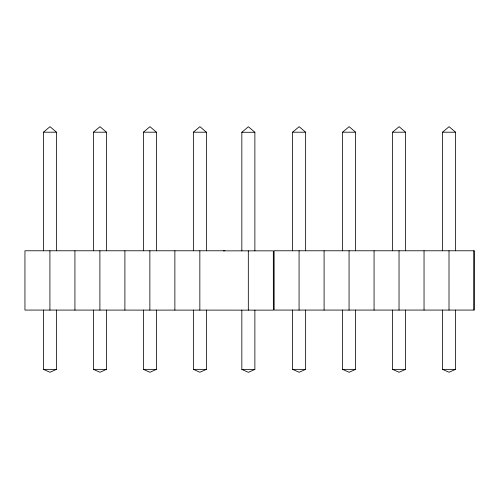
<?xml version="1.0" encoding="UTF-8"?>
<svg xmlns="http://www.w3.org/2000/svg" width="499" height="499" viewBox="0 0 499 499"><rect width="100%" height="100%" fill="white"/><g stroke="black" fill="none" stroke-linecap="round" stroke-linejoin="round"><path stroke-width="0.75" d="M43.438 250.779L43.438 132.204L50 126.671L56.481 132.204L56.481 250.779M93.413 250.779L93.413 132.204L99.975 126.671L106.455 132.204L106.455 250.779M143.388 250.779L143.388 132.204L149.95 126.671L156.43 132.204L156.43 250.779M193.363 250.779L193.363 132.204L199.924 126.671L206.405 132.204L206.405 250.779M241.834 250.847L241.834 132.272L248.396 126.74L254.877 132.272L254.877 250.847M292.595 250.779L292.595 132.204L299.157 126.671L305.637 132.204L305.637 250.779M342.57 250.779L342.57 132.204L349.138 126.671L355.612 132.204L355.612 250.779M392.545 250.779L392.545 132.204L399.113 126.671L405.587 132.204L405.587 250.779M442.519 250.779L442.519 132.204L449.088 126.671L455.562 132.204L455.562 250.779M56.481 310.072L56.481 369.36L49.969 372.26L43.438 369.36L43.438 310.072M106.455 310.072L106.455 369.36L99.943 372.26L93.413 369.36L93.413 310.072M156.43 310.072L156.43 369.36L149.918 372.26L143.388 369.36L143.388 310.072M206.405 310.072L206.405 369.36L199.893 372.26L193.363 369.36L193.363 310.072M254.877 310.135L254.877 369.422L248.365 372.329L241.834 369.422L241.834 310.135M305.637 310.072L305.637 369.36L299.126 372.26L292.595 369.36L292.595 310.072M355.612 310.072L355.612 369.36L349.1 372.26L342.57 369.36L342.57 310.072M405.587 310.072L405.587 369.36L399.075 372.26L392.545 369.36L392.545 310.072M455.562 310.072L455.562 369.36L449.05 372.26L442.519 369.36L442.519 310.072M43.438 132.204L56.481 132.204M93.413 132.204L106.455 132.204M143.388 132.204L156.43 132.204M193.363 132.204L206.405 132.204M241.834 132.272L254.877 132.272M292.595 132.204L305.637 132.204M342.57 132.204L355.612 132.204M392.545 132.204L405.587 132.204M442.519 132.204L455.562 132.204M224.893 250.779L24.95 250.779L24.95 310.072L273.365 310.135L273.327 250.847L223.352 250.847M474.05 250.779L274.107 250.779L274.151 310.072L474.05 310.072L474.05 250.779L474.013 310.072M43.438 369.36L56.481 369.36M93.413 369.36L106.455 369.36M143.388 369.36L156.43 369.36M193.363 369.36L206.405 369.36M292.595 369.36L305.637 369.36M342.57 369.36L355.612 369.36M392.545 369.36L405.587 369.36M442.519 369.36L455.562 369.36M241.834 369.422L254.877 369.422M449.006 250.779L449.006 310.072M424.038 250.779L424.038 310.072M399.032 250.779L399.032 310.072M374.063 250.779L374.063 310.072M349.057 250.779L349.057 310.072M324.088 250.779L324.088 310.072M299.076 250.779L299.076 310.072M248.321 250.847L248.321 310.135M199.843 250.779L199.843 310.072M174.875 250.779L174.875 310.072M149.868 250.779L149.868 310.072M124.9 250.779L124.9 310.072M99.894 250.779L99.894 310.072M74.925 250.779L74.925 310.072M49.919 250.779L49.919 310.072"/></g></svg>
